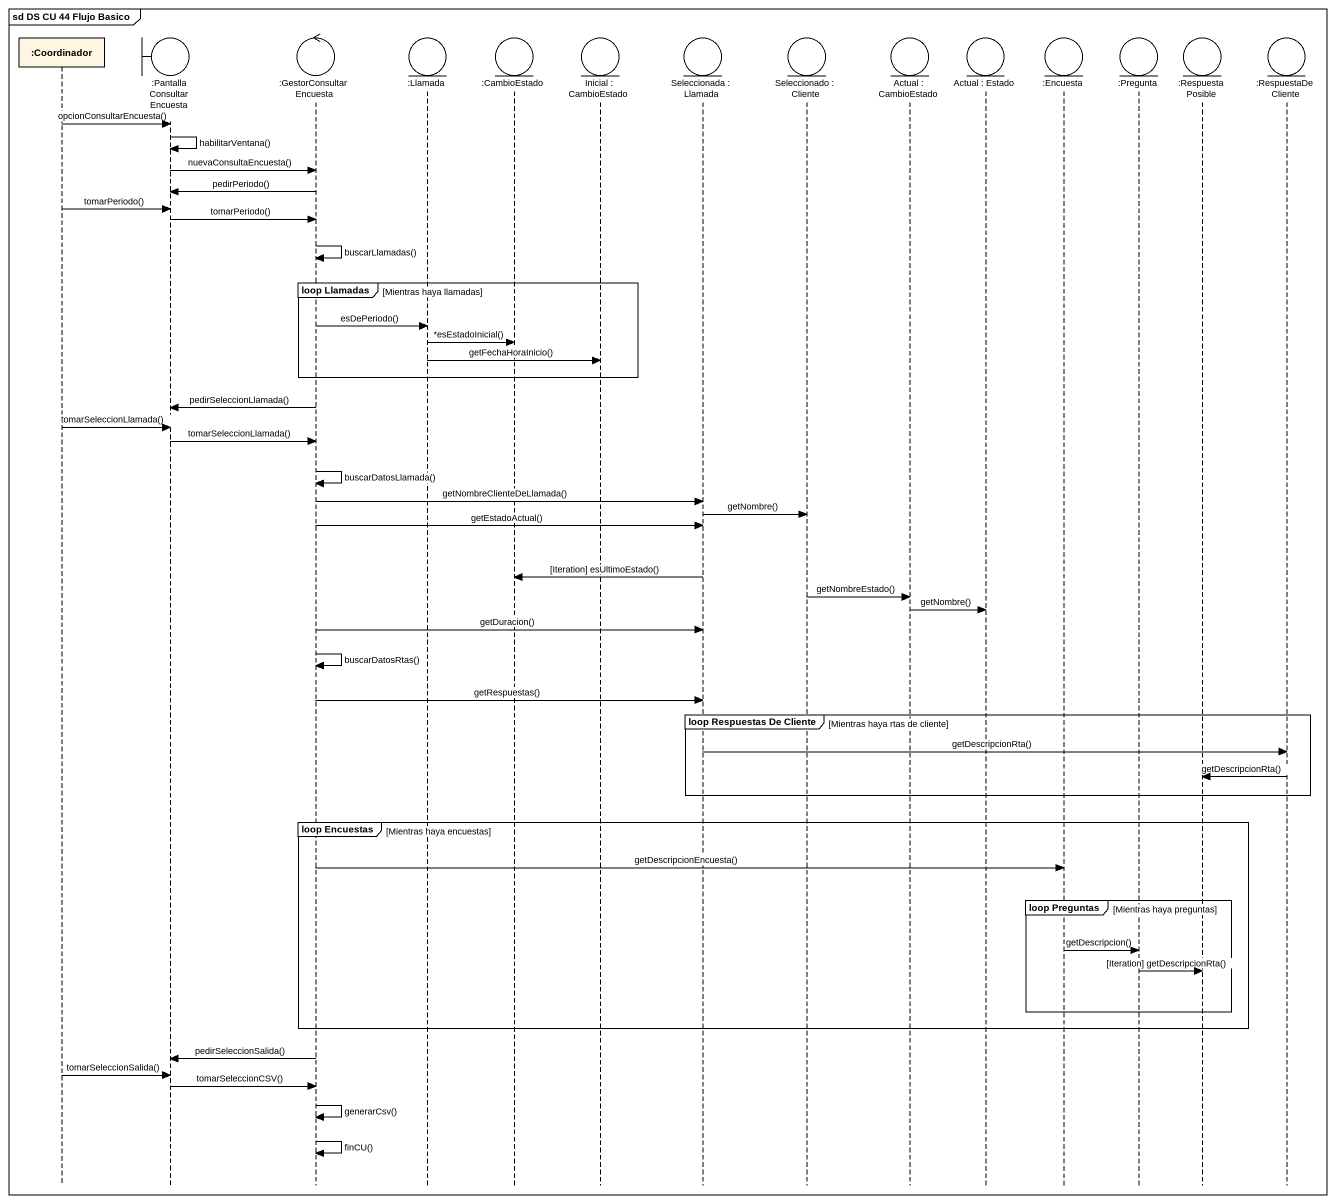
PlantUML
@startuml
mainframe sd DS CU 44 Flujo Basico
hide footbox
participant ":Coordinador" as Coordinador
boundary ":PantallaConsultarEncuesta" as PantallaConsultarEncuesta
control ":GestorConsultarEncuesta" as GestorConsultarEncuesta
entity ":Llamada" as Llamada
entity ":CambioEstado" as CambioEstado
entity "Inicial : CambioEstado" as Inicial
entity "Seleccionada : Llamada" as Seleccionada
entity "Seleccionado : Cliente" as Seleccionado
entity "Actual : CambioEstado" as Actual
entity "Actual : Estado" as Actual_2
entity ":Encuesta" as Encuesta
entity ":Pregunta" as Pregunta
entity ":RespuestaPosible" as RespuestaPosible
entity ":RespuestaDeCliente" as RespuestaDeCliente

Coordinador -> PantallaConsultarEncuesta : opcionConsultarEncuesta()
PantallaConsultarEncuesta -> PantallaConsultarEncuesta : habilitarVentana()
PantallaConsultarEncuesta -> GestorConsultarEncuesta : nuevaConsultaEncuesta()
GestorConsultarEncuesta -> PantallaConsultarEncuesta : pedirPeriodo()
Coordinador -> PantallaConsultarEncuesta : tomarPeriodo()
PantallaConsultarEncuesta -> GestorConsultarEncuesta : tomarPeriodo()
GestorConsultarEncuesta -> GestorConsultarEncuesta : buscarLlamadas()
group loop Llamadas [Mientras haya llamadas]
  GestorConsultarEncuesta -> Llamada : esDePeriodo()
  Llamada -> CambioEstado : *esEstadoInicial()
  Llamada -> Inicial : getFechaHoraInicio()
end
GestorConsultarEncuesta -> PantallaConsultarEncuesta : pedirSeleccionLlamada()
Coordinador -> PantallaConsultarEncuesta : tomarSeleccionLlamada()
PantallaConsultarEncuesta -> GestorConsultarEncuesta : tomarSeleccionLlamada()
GestorConsultarEncuesta -> GestorConsultarEncuesta : buscarDatosLlamada()
GestorConsultarEncuesta -> Seleccionada : getNombreClienteDeLlamada()
Seleccionada -> Seleccionado : getNombre()
GestorConsultarEncuesta -> Seleccionada : getEstadoActual()
Seleccionada -> CambioEstado : [Iteration] esUltimoEstado()
Seleccionado -> Actual : getNombreEstado()
Actual -> Actual_2 : getNombre()
GestorConsultarEncuesta -> Seleccionada : getDuracion()
GestorConsultarEncuesta -> GestorConsultarEncuesta : buscarDatosRtas()
GestorConsultarEncuesta -> Seleccionada : getRespuestas()
group loop Respuestas De Cliente [Mientras haya rtas de cliente]
  Seleccionada -> RespuestaDeCliente : getDescripcionRta()
  RespuestaDeCliente -> RespuestaPosible : getDescripcionRta()
end
group loop Encuestas [Mientras haya encuestas]
  GestorConsultarEncuesta -> Encuesta : getDescripcionEncuesta()
  group loop Preguntas [Mientras haya preguntas]
    Encuesta -> Pregunta : getDescripcion()
    Pregunta -> RespuestaPosible : [Iteration] getDescripcionRta()
  end
end
GestorConsultarEncuesta -> PantallaConsultarEncuesta : pedirSeleccionSalida()
Coordinador -> PantallaConsultarEncuesta : tomarSeleccionSalida()
PantallaConsultarEncuesta -> GestorConsultarEncuesta : tomarSeleccionCSV()
GestorConsultarEncuesta -> GestorConsultarEncuesta : generarCsv()
GestorConsultarEncuesta -> GestorConsultarEncuesta : finCU()
@enduml
